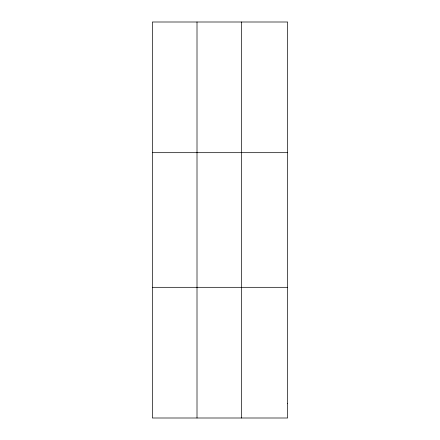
<?xml version="1.0" encoding="UTF-8"?>
<svg xmlns="http://www.w3.org/2000/svg" width="440" height="440" viewBox="0 0 440 440"><rect width="100%" height="100%" fill="white"/><g stroke="black" fill="none" stroke-linecap="round" stroke-linejoin="round"><path stroke-width="0.66" d="M197.005 22L197.005 418M241.643 22L241.643 418M152.361 152.68L287.639 152.68M152.361 287.32L287.639 287.32M287.639 403.48L287.639 418L152.361 418L152.361 22L287.639 22L287.639 403.48"/></g></svg>
